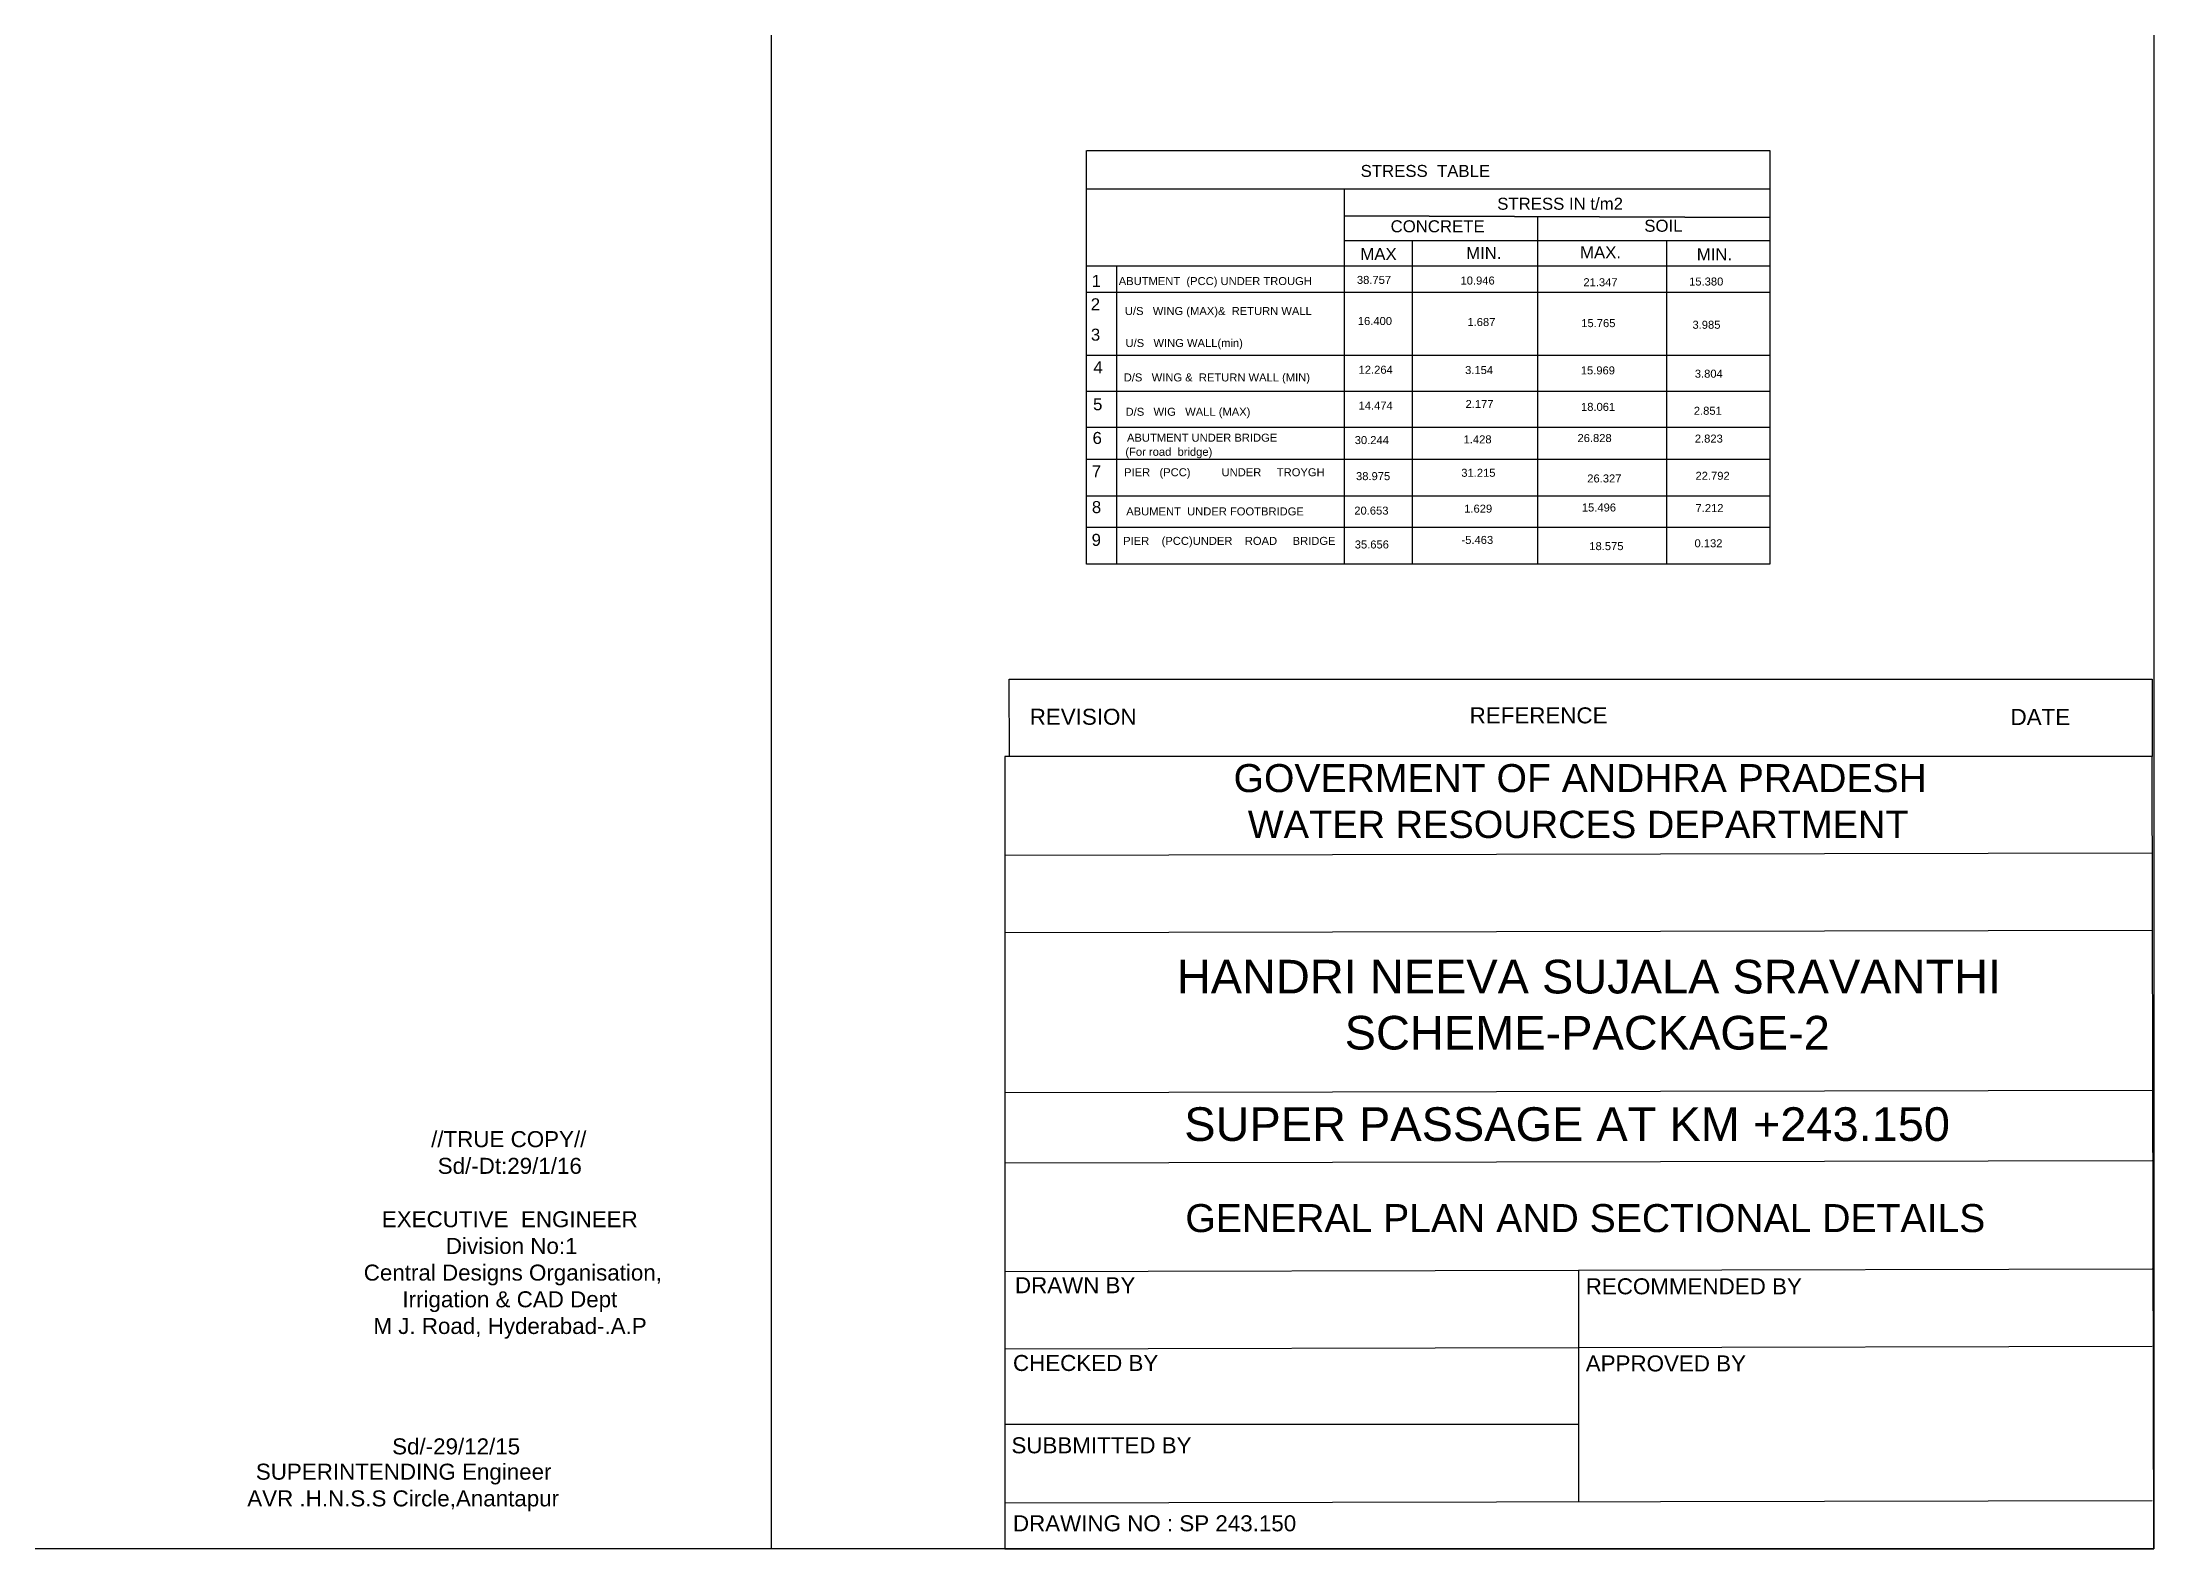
# Model space of a CAD drawing. Header units: inches. Extents: x -301 to 28, y 7 to 217.
# Drawn here: x -105.1 to 26.9, y 7.7 to 101.8 of the extents above; entities that cross this region are included whole.
import ezdxf

# ---------------------------------------------------------------- set-up
doc = ezdxf.new("R2010")
doc.units = ezdxf.units.IN
doc.header["$MEASUREMENT"] = 0
doc.layers.add('DRAWING', color=50, linetype='Continuous')
doc.layers.add('TEXT', color=10, linetype='Continuous')
doc.styles.get("Standard").update_dxf_attribs({"font": 'arial.ttf', "height": 0.5})

msp = doc.modelspace()

# ---------------------------------------------------------------- linework, layer by layer
at = {"layer": 'DRAWING', "color": 0}
for points in [[(-39.76879, 95.03896), (2.91032, 95.03896), (2.91032, 69.20313), (-39.7943, 69.20313), (-39.7943, 95.03896)], [(-39.7943, 92.63688), (2.91032, 92.63688)], [(-23.6899, 92.63688), (-23.6899, 69.20313)], [(2.91032, 90.85625), (-23.69294, 90.96961), (2.91032, 90.85625)], [(-11.61546, 90.91815), (-11.61546, 69.20313)], [(-23.6868, 89.42604), (2.91032, 89.42604)], [(-19.44571, 89.42604), (-19.44571, 69.20313)], [(-3.5484, 89.42604), (-3.5484, 69.20313)], [(-39.7943, 87.83641), (2.91032, 87.83641)], [(-37.92099, 87.83641), (-37.92099, 69.20313)], [(-39.7943, 86.19856), (2.91032, 86.19856)], [(-39.7943, 82.25047), (2.91032, 82.25047)], [(-39.7943, 80.00765), (2.91032, 80.00765)], [(-39.7943, 77.77143), (2.91032, 77.77143)], [(-39.7943, 75.76637), (2.91032, 75.76637)], [(-39.7943, 73.47856), (2.91032, 73.47856)], [(-39.7943, 71.51158), (2.91032, 71.51158)], [(-44.6365, 62.01775), (26.79603, 62.01775), (26.79603, 57.18486), (-44.61517, 57.18486), (-44.6365, 62.01775)], [(-44.61517, 57.18486), (-44.89208, 57.18486), (-44.89208, 7.71802), (26.89894, 7.71802), (26.79603, 57.18486)], [(-44.89208, 51.03154), (26.80852, 51.18072)], [(-44.89208, 46.19442), (26.80852, 46.3436)], [(-44.89208, 36.20619), (26.80852, 36.35536)], [(-44.89208, 31.81582), (26.80852, 31.96499)], [(-44.89208, 25.0405), (26.80852, 25.18967)], [(-9.04178, 25.11508), (-9.04178, 10.65201)], [(-44.89208, 20.21211), (26.80852, 20.36128)], [(-9.0081, 15.48541), (-44.89208, 15.48541)], [(-44.89208, 10.57742), (26.80852, 10.72659)]]:
    msp.add_lwpolyline(points, dxfattribs=at)
at = {"layer": 'TEXT', "color": 0}
msp.add_lwpolyline([(26.89894, 7.71802), (-301.03692, 7.71802), (-301.03692, 217.41323), (26.89894, 217.41323)], close=True, dxfattribs=at)
msp.add_lwpolyline([(-59.471, 7.71802), (-59.471, 217.41323)], dxfattribs=at)

# ---------------------------------------------------------------- texts
for s, height, p in [('STRESS  TABLE', 0.75, (-22.66515, 93.38909)), ('STRESS IN t/m2', 0.75, (-14.12778, 91.34116)), ('CONCRETE', 0.75, (-20.79142, 89.93219)), ('SOIL', 0.75, (-4.93817, 89.96572)), ('MAX', 0.75, (-22.68219, 88.19979)), ('MIN.', 0.75, (-16.07177, 88.26308)), ('MAX.', 0.75, (-8.95447, 88.30527)), ('MIN.', 0.75, (-1.65972, 88.18115)), ('1', 0.75, (-39.47415, 86.5218)), ('ABUTMENT  (PCC) UNDER TROUGH', 0.5, (-37.78096, 86.63663)), ('38.757', 0.5, (-22.89664, 86.7091)), ('10.946', 0.5, (-16.42319, 86.66932)), ('15.380', 0.5, (-2.13759, 86.6077)), ('2', 0.75, (-39.52934, 85.06074)), ('21.347', 0.5, (-8.74461, 86.56433)), ('U/S   WING (MAX)&  RETURN WALL', 0.5, (-37.3974, 84.76698)), ('16.400', 0.5, (-22.83996, 84.14255)), ('1.687', 0.5, (-15.99089, 84.07835)), ('15.765', 0.5, (-8.87813, 84.01073)), ('3', 0.75, (-39.52046, 83.16411)), ('U/S   WING WALL(min)', 0.5, (-37.35668, 82.76884)), ('3.985', 0.5, (-1.92804, 83.9075)), ('4', 0.75, (-39.36398, 81.12751)), ('D/S   WING &  RETURN WALL (MIN)', 0.5, (-37.46839, 80.61944)), ('12.264', 0.5, (-22.79166, 81.09884)), ('3.154', 0.5, (-16.13499, 81.07954)), ('15.969', 0.5, (-8.90797, 81.0579)), ('3.804', 0.5, (-1.78136, 80.85145)), ('5', 0.75, (-39.38562, 78.81903)), ('14.474', 0.5, (-22.79166, 78.86136)), ('2.177', 0.5, (-16.11035, 78.95751)), ('18.061', 0.5, (-8.89306, 78.77951)), ('D/S   WIG   WALL (MAX)', 0.5, (-37.35284, 78.47314)), ('2.851', 0.5, (-1.84328, 78.53655)), ('6', 0.75, (-39.41525, 76.71326)), ('ABUTMENT UNDER BRIDGE', 0.5, (-37.26617, 76.85557)), ('30.244', 0.5, (-23.03361, 76.70566)), ('1.428', 0.5, (-16.23044, 76.75039)), ('26.828', 0.5, (-9.11285, 76.83274)), ('2.823', 0.5, (-1.78042, 76.79921)), ('7', 0.75, (-39.45944, 74.63634)), ('PIER   (PCC)          UNDER     TROYGH', 0.5, (-37.44691, 74.69599)), ('(For road  bridge)', 0.5, (-37.36764, 75.97367)), ('38.975', 0.5, (-22.95216, 74.45462)), ('31.215', 0.5, (-16.37454, 74.66322)), ('26.327', 0.5, (-8.50204, 74.30933)), ('22.792', 0.5, (-1.73851, 74.47578)), ('8', 0.75, (-39.45968, 72.39516)), ('ABUMENT  UNDER FOOTBRIDGE', 0.5, (-37.31158, 72.25165)), ('20.653', 0.5, (-23.06052, 72.30159)), ('1.629', 0.5, (-16.19314, 72.42271)), ('15.496', 0.5, (-8.84067, 72.49542)), ('7.212', 0.5, (-1.73807, 72.45965)), ('9', 0.75, (-39.47463, 70.34927)), ('PIER    (PCC)UNDER    ROAD     BRIDGE', 0.5, (-37.50676, 70.4103)), ('35.656', 0.5, (-23.03337, 70.18615)), ('-5.463', 0.5, (-16.36167, 70.4699)), ('18.575', 0.5, (-8.37543, 70.08373)), ('0.132', 0.5, (-1.80093, 70.26181)), ('REVISION', 1, (-43.34339, 59.17744)), ('REFERENCE', 1, (-15.85235, 59.26397)), ('DATE', 1, (17.94988, 59.16157)), ('DRAWN BY', 1, (-44.26799, 23.67638)), ('RECOMMENDED BY', 1, (-8.59712, 23.60758)), ('CHECKED BY', 1, (-44.38955, 18.81945)), ('APPROVED BY', 1, (-8.59712, 18.79247)), ('Sd/-29/12/15', 1, (-83.18627, 13.61172)), ('SUBBMITTED BY', 1, (-44.48655, 13.67791)), ('DRAWING NO : SP 243.150', 1, (-44.39167, 8.80679))]:
    msp.add_text(s, height=height, dxfattribs=at).set_placement(p)
at = {"layer": 'TEXT', "color": 0, "attachment_point": 1}
for s, insert, char_height, width in [('\\pi0.16354;GOVERMENT OF ANDHRA PRADESH \\P\\pi1.0538;{\\H0.97143x;WATER RESOURCES DEPARTMENT}', (-30.76817, 56.72193), 1.75, 43.3310027), ('\\pi0.24925;HANDRI NEEVA SUJALA SRAVANTHI \\P\\pi10.74;SCHEME-PACKAGE-2', (-34.40009, 44.49702), 2.1, 51.5144611), ('SUPER PASSAGE AT KM +243.150', (-33.68761, 35.28811), 2.1, 47.857367), ('\\pi6.8988;//TRUE COPY//\\P\\pi7.3094;Sd/-Dt:29/1/16\\P\\pi11.75;\\P\\pi3.8186;EXECUTIVE  ENGINEER  \\P\\pi7.8173;Division No:1\\P\\pi2.3002; Central Designs Organisation,\\P\\pi5.1044;Irrigation & CAD Dept\\P\\pi3.2913;M J. Road, Hyderabad-.A.P', (-87.64869, 33.79868), 1, 23.5001486), ('GENERAL PLAN AND SECTIONAL DETAILS', (-33.61864, 29.24262), 1.75, 49.9955662), ('\\pi1.5671;SUPERINTENDING Engineer \\P\\pi1.0302;AVR .H.N.S.S Circle,Anantapur', (-93.2695, 13.02994), 1, 21.567263)]:
    msp.add_mtext(s, dxfattribs=dict(at, insert=insert, char_height=char_height, width=width))

doc.saveas('drawing.dxf')
